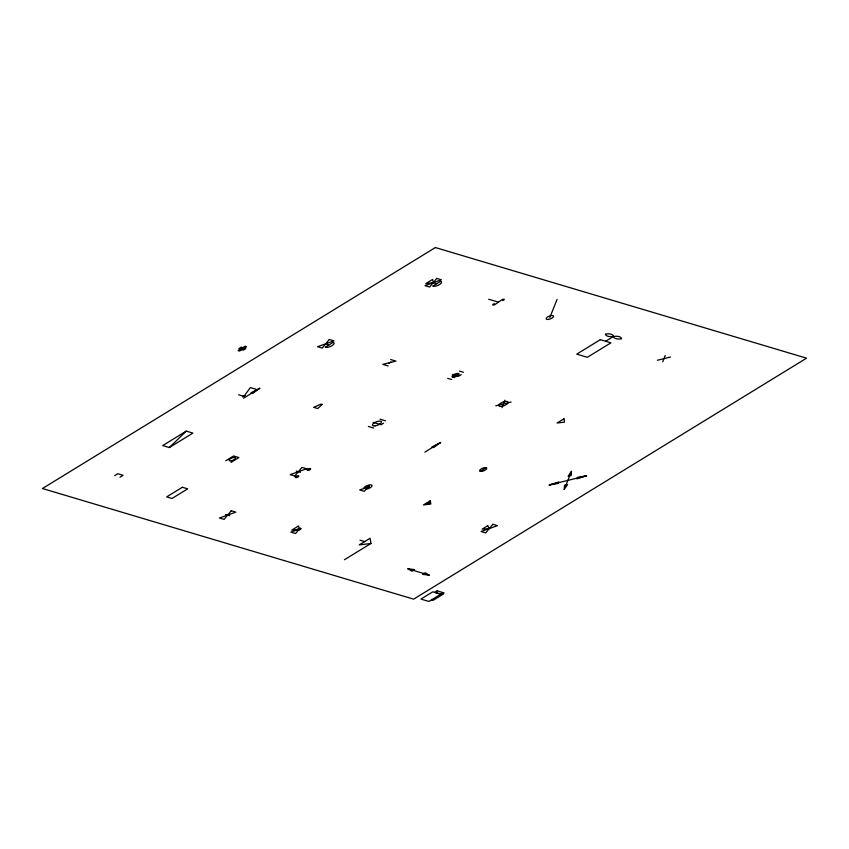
<?xml version="1.0" encoding="UTF-8"?>
<svg xmlns="http://www.w3.org/2000/svg" width="849" height="849" viewBox="0 0 849 849"><rect width="100%" height="100%" fill="white"/><g stroke="black" fill="none" stroke-linecap="round" stroke-linejoin="round"><path stroke-width="1.27" d="M564.235 489.459L564.489 485.32L567.599 484.556L564.235 489.459L571.483 471.333L571.218 475.472L568.119 476.236L571.483 471.333M501.971 407.647L504.953 400.176M549.855 317.473L557.093 299.347M662.676 361.844L665.234 355.444M294.805 476.002L301.957 467.396L307.922 469.168A1.889 0.711 -21.3 0 1 310.692 468.818A1.889 0.711 -21.3 0 1 308.176 470.388A1.889 0.711 -21.3 0 1 307.89 469.189M169.322 447.55L186.271 431.122L192.903 433.096L169.322 447.55L162.7 445.576L186.271 431.122M259.752 388.269L252.779 393.352L251.017 392.822L259.752 388.269L243.546 398.213M440.599 442.467L433.627 447.55L431.854 447.02L440.599 442.467L424.882 452.103M240.32 349.119L242.634 347.697M242.007 349.618L244.321 348.207M242.92 396.823L244.83 395.613M114.668 475.642L117.788 473.721L123.094 475.302L119.974 477.223M225.728 460.784L233.581 455.966L238.887 457.547L231.034 462.365M388.938 363.213L390.901 362.003M452.602 377.115L458.502 373.496M461.198 374.642L458.619 376.224L452.485 374.398M383.515 423.216L381.052 424.723L373.104 422.346M366.598 487.846L369.219 486.244M605.624 341.256L613.487 336.437A15.102 5.656 -21.3 0 1 621.574 338.847A15.102 5.656 -21.3 0 1 613.487 336.437A15.102 5.656 -21.3 0 1 605.401 334.028A15.102 5.656 -21.3 0 1 613.487 336.437M297.787 530.158L300.726 528.343M427.132 503.797C433.457 501.674 423.81 506.025 429.127 502.608M480.258 471.301L486.159 467.682M344.439 559.724L370.971 543.466L370.068 538.266L359.265 544.899L370.971 543.466M306.595 468.775L290.167 474.623L296.025 476.363M549.218 484.981L558.822 481.945L558.217 483.452L549.218 484.981L586.5 475.811L577.5 477.34L576.896 478.857L586.5 475.811M657.37 360.263L670.53 357.026M495.784 405.801L511.14 402.023M433.202 282.706L425.784 283.63L432.661 279.417L433.202 282.706L436.619 283.725M407.945 568.809L414.556 569.583L411.935 571.186L407.945 568.809L429.148 575.123L425.158 572.746L422.537 574.349L429.148 575.123M488.674 299.241L498.469 302.159M459.458 371.098L463.437 372.287M390.646 359.541L395.952 361.122L382.782 364.359L388.089 365.94M447.667 378.336L451.647 379.514M325.74 343.781L329.157 344.8M380.161 419.236L385.457 420.807M255.698 389.15L250.391 387.568L243.907 396.377L238.611 394.796M368.37 426.463L373.677 428.045M296.343 471.089L300.429 472.309M360.029 540.197L364.667 541.588M225.611 514.462L229.697 515.683M440.684 594.226L432.735 591.849L420.945 599.086L428.904 601.453L442.074 593.387L443.666 593.865L432.979 600.423L431.388 599.946M502.629 300.567A1.465 0.552 -21.3 0 0 504.2 299.347A1.465 0.552 -21.3 0 0 502.035 299.718L494.893 304.6A1.465 0.552 -21.3 0 1 492.717 304.94A1.465 0.552 -21.3 0 1 494.479 303.709M363.775 488.536A4.404 1.645 -21.3 0 1 368.328 485.161A4.404 1.645 -21.3 0 1 371.894 486.222A4.404 1.645 -21.3 0 1 366.057 489.226M242.665 396.579L244.724 395.592L242.665 396.579M427.015 503.595L428.947 502.597L427.036 503.499M367.744 487.146L364.338 491.348L359.689 489.969L367.744 487.146M329.306 339.473L322.164 348.09L317.526 346.7L333.954 340.852L329.306 339.473M231.236 510.769L224.083 519.376L219.445 517.996L235.873 512.149L231.236 510.769M436.779 278.398L429.626 287.015L424.988 285.635L441.416 279.788L436.779 278.398M299.145 529.214L295.569 533.522L290.931 532.143L299.145 529.214L298.604 525.924L291.727 530.137L299.145 529.214M492.844 524.289L485.702 532.896L481.065 531.516L497.482 525.669L492.844 524.289M322.142 404.474L317.738 408.539L313.652 407.318L321.039 404.145L322.142 404.474M241.137 347.252L238.824 348.674L243.493 350.064L245.817 348.652L241.137 347.252M245.085 346.286L238.06 350.595L239.545 351.04L246.581 346.732L245.085 346.286M435.378 247.547L42.45 488.515L413.622 599.15L806.55 358.172L435.378 247.547M333.095 342.391L325.231 347.209A5.03 1.889 -21.3 0 0 332.033 345.66A5.03 1.889 -21.3 0 0 333.073 342.402M440.535 281.327L432.703 286.134A5.03 1.889 -21.3 0 0 439.495 284.585A5.03 1.889 -21.3 0 0 440.535 281.327M182.397 487.262L166.68 496.898L171.976 498.48L187.693 488.844L182.397 487.262M600.328 339.674L576.747 354.139L587.349 357.302L610.93 342.837L600.328 339.674M430.316 500.719L423.439 504.943L430.846 504.019L430.316 500.719M563.969 418.822L557.093 423.035L564.511 422.112L563.969 418.822M487.697 525.733L482.126 529.15L489.268 528.587L487.697 525.733M437.086 590.83L434.73 592.273L441.682 594.353L444.048 592.91L437.086 590.83M230.992 460.816A3.354 1.252 -21.3 0 0 235.449 458.004A3.354 1.252 -21.3 0 0 230.482 458.672A3.354 1.252 -21.3 0 0 230.992 460.816M548.295 319.426A3.99 1.496 -21.3 0 0 553.59 316.104A3.99 1.496 -21.3 0 0 547.679 316.9A3.99 1.496 -21.3 0 0 548.295 319.426M454.035 377.168A3.778 1.411 -21.3 0 0 459.097 374.027A3.778 1.411 -21.3 0 0 453.525 374.738A3.778 1.411 -21.3 0 0 454.035 377.168M375.078 425.869A4.829 1.804 -21.3 0 0 381.488 421.836A4.829 1.804 -21.3 0 0 374.335 422.802A4.829 1.804 -21.3 0 0 375.078 425.869M296.28 477.584A1.889 0.711 -21.3 0 0 298.784 476.013A1.889 0.711 -21.3 0 0 295.993 476.385A1.889 0.711 -21.3 0 0 296.28 477.584M501.494 406.384A5.03 1.889 -21.3 0 0 508.19 402.171A5.03 1.889 -21.3 0 0 500.719 403.179A5.03 1.889 -21.3 0 0 501.494 406.384M367.235 487.867A1.677 0.626 -21.3 0 0 369.485 486.477A1.677 0.626 -21.3 0 0 367.012 486.795A1.677 0.626 -21.3 0 0 367.235 487.867M298.519 530.179A1.889 0.711 -21.3 0 0 301.024 528.598A1.889 0.711 -21.3 0 0 298.222 528.98A1.889 0.711 -21.3 0 0 298.519 530.179M481.723 471.344A3.778 1.411 -21.3 0 0 486.753 468.192A3.778 1.411 -21.3 0 0 481.15 468.945A3.778 1.411 -21.3 0 0 481.723 471.344"/></g></svg>
